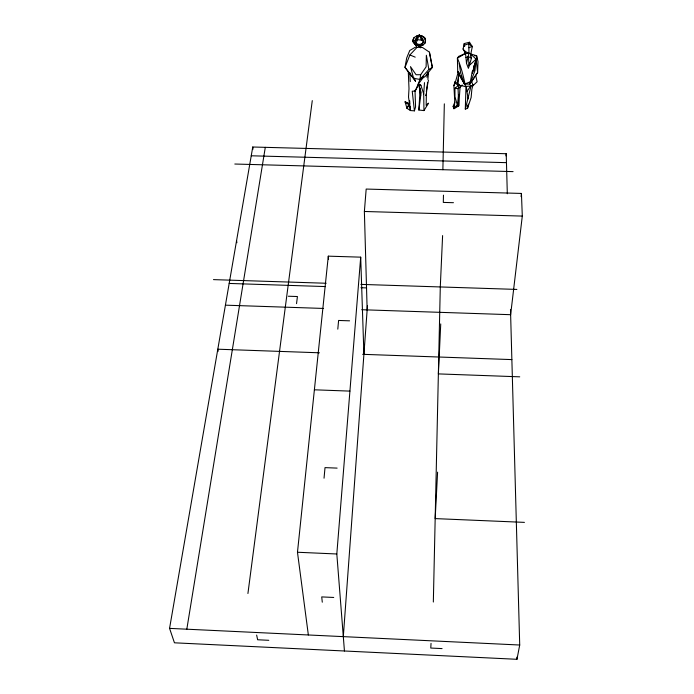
<?xml version="1.0" encoding="UTF-8"?>
<svg xmlns="http://www.w3.org/2000/svg" width="694" height="694" viewBox="0 0 694 694"><rect width="100%" height="100%" fill="white"/><g stroke="black" fill="none" stroke-linecap="round" stroke-linejoin="round"><path stroke-width="1.04" d="M464.295 46.325L464.312 43.549L469.543 42.23L472.302 46.698L470.359 56.093M472.302 46.698L468.754 43.713L465.084 45.015L464.312 43.549L463.054 49.005L464.928 51.391L470.645 53.959L471.426 58.253L468.424 68.35L466.507 63.388L468.962 53.143L468.754 43.713L469.543 42.23M472.354 71.126L469.916 84.035L464.503 84.139L457.719 71.734L457.398 58.201L458.639 56.396L465.483 53.386L468.962 53.143M427.565 82.508L426.368 93.759L426.168 105.436L428.528 103.163L423.965 110.598L418.855 110.008L420.182 88.346M443.466 195.153L443.31 202.414L453.451 202.7M433.334 602.028L440.291 286.952L442.607 235.587M442.876 169.709L444.334 103.848M427.894 79.446L428.493 72.167M440.733 323.916L438.374 373.901L519.728 376.833M473.074 84.564L471.868 89.344L471.131 97.472L467.53 108.377L465.301 109.079L465.978 86.811M437.593 472.154L435.173 518.6L524.438 522.374M431.035 643.381L430.774 648.049L442.078 648.595M413.234 39.202L413.069 41.848L415.94 45.379L420.972 45.96L423.383 44.789L425.04 43.089L425.561 39.879L424.633 37.658L421.9 35.958L416.816 35.915L414.11 37.537L413.234 39.202L413.069 41.848L415.94 45.379M425.04 43.089L425.292 39.419L424.633 37.658L421.9 35.958L416.816 35.915M423.965 110.598L423.704 93.924L424.502 82.647M343.313 636.632L367.456 305.724M462.187 84.989L460.087 87.149L458.743 105.878L453.937 108.724L453.113 106.434L454.796 102.2L453.885 85.622L455.064 81.71L458.439 84.182M344.441 650.998L336.816 553.986L360.698 257.162L328.297 256.155L297.474 552.251L308.353 634.975M367.152 309.906L364.376 211.479L366.18 189.054L521.437 193.435L522.296 216.086L510.637 314.694L361.748 309.724M459.046 72.801L457.528 84.859L465.553 86.576L473.074 85.579L477.116 81.753L475.772 75.75M324.037 478.201L325.018 467.626L337.111 468.112M337.796 329.147L338.603 320.454L349.576 320.828M506.004 155.881L506.221 153.73L252.755 147.007L169.562 628.374L174.454 642.809L516.961 659.3L519.711 645.021L510.489 309.429M458.942 72.584L457.528 84.859L459.289 84.798L458.075 88.702L458.743 105.878L456.869 106.061M521.064 196.628L521.437 193.435M426.914 77.277L427.409 73.026M296.546 303.634L297.422 296.529L288.322 296.234M454.796 102.2L453.937 108.724L457.363 105.098L458.665 94.852M418.855 110.008L421.128 92.502L418.786 84.208L418.204 84.182L415.186 91.035L412.236 91.235L414.405 110.858L410.449 110.554L406.953 108.316L405.07 101.827L409.876 103.857L406.953 108.316L409.295 103.449L409.876 103.857M247.923 593.517L312.274 100.621M469.916 84.035L477.611 72.506L476.075 59.164L475.008 70.545L469.916 84.035L477.611 72.506L478.01 61.61L476.631 55.754L470.645 53.959L476.075 59.164L469.083 65.678L469.508 62.486M423.6 76.635L419.939 79.446L425.066 76.6L432.353 67.465L429.43 52.163L422.533 47.53L415.35 47.218L409.755 50.497L406.693 57.992L404.992 67.405L413.589 78.275L419.939 79.446L428.866 69.487L426.35 55.251L426.125 66.815L420.685 74.726L419.939 79.446L418.204 84.182L420.911 85.284L423.704 93.924M186.816 629.198L265.299 147.345M468.276 104.109L467.53 108.377L467.296 105.766M420.85 45.735L420.469 47.851L418.213 45.561M426.307 91.435L428.432 80.209M465.301 109.079L471.087 85.822M459.549 84.416L457.528 84.859L455.091 83.159L458.413 71.395M414.405 110.858L415.567 106.911L415.003 90.281M416.062 43.288L419.332 34.7L422.958 39.107L423.496 41.12L422.603 43.149L421.241 44.043L418.933 44.494L416.062 43.288L414.899 40.911L415.628 38.942L419.332 34.7L421.449 40.148L423.496 41.12M414.11 37.537L413.017 40.877L414.917 44.19L418.551 45.917L423.383 44.789M417.007 38.005L415.281 40.564L415.264 42.568L416.782 47.608L409.885 54.956L404.992 67.405L415.55 81.233L413.719 77.572M425.622 95.59L426.368 93.759M453.885 85.622L454.882 83.714M415.186 91.035L418.786 84.208L420.911 85.284M468.094 98.938L466.967 91.513L470.801 85.726M418.204 84.182L423.722 76.887M454.752 105.02L453.113 106.434L454.986 106.251M457.363 105.098L454.96 96.761L454.96 88.207L459.289 84.798M460.087 87.149L458.075 88.702L454.96 88.207M467.513 53.568L465.483 53.386L457.398 58.201C461.345 67.387 463.627 76.965 465.553 86.576M428.866 69.487L432.353 67.465L429.43 52.163M414.899 40.911L417.146 39.671L421.449 40.148M469.031 47.765L472.319 46.255M457.719 71.734L464.503 84.139L470.662 81.614M466.507 63.388L465.969 57.585L468.433 56.622L471.426 58.253M474.549 55.798L476.631 55.754L476.726 58.973M420.685 74.726L416.079 74.726L410.475 66.633L413.589 78.275L415.55 81.233M251.237 155.786L506.464 162.656M234.806 164.027L513.074 171.626M364.376 211.479L522.296 216.086M213.474 279.621L326.171 283.256M360.845 284.384L516.891 289.424M229.176 283.438L325.477 286.57M360.958 287.715L366.588 287.897M225.42 305.169L323.569 308.448M319.413 352.795L217.812 349.203L218.194 351.242M362.676 354.322L511.868 359.596M314.382 389.802L349.923 391.112M297.474 552.251L336.816 553.986M333.727 597.456L321.73 596.909L322.285 602.201M169.562 628.374L519.711 645.021M268.778 640.302L257.639 639.764L256.65 635.071M420.868 35.958L423.435 36.851L425.561 39.879M409.885 54.956L415.212 57.151M415.958 44.052L417.458 44.798L421.041 44.676L422.924 43.306L423.392 41.302L421.596 38.422M408.532 103.692L405.07 101.827L407.404 104.083M408.957 105.592L410.518 107.093M463.054 49.005L465.483 53.386L465.969 57.585M471.538 81.25L473.074 85.579M464.503 84.139L460.703 73.139L459.15 63.319M464.754 50.809L465.483 53.386L465.249 51.417M464.928 51.391L465.483 53.386M427.938 72.306L428.432 74.327M420.659 95.703L418.786 84.208M460.946 76.227L461.267 78.179M409.295 103.449L410.449 110.554L408.523 97.013L409 88.659L408.306 72.089M236.576 240.627L236.897 242.727M252.755 147.007L253.024 149.141M466.316 86.186L466.967 91.513M464.312 43.549L464.668 46.498M468.433 56.622L469.083 65.678M328.297 256.155L328.505 259.4M409.703 100.708L409.824 102.807M409.772 72.419L410.267 81.614M474.132 70.519L473.95 65.557M360.698 257.162L363.908 354.365M506.221 153.73L507.314 193.765M516.909 657.131L516.961 659.3M455.064 81.71L455.091 83.159M476.075 59.164L474.045 68.489L472.319 73.174L476.075 59.164"/></g></svg>
